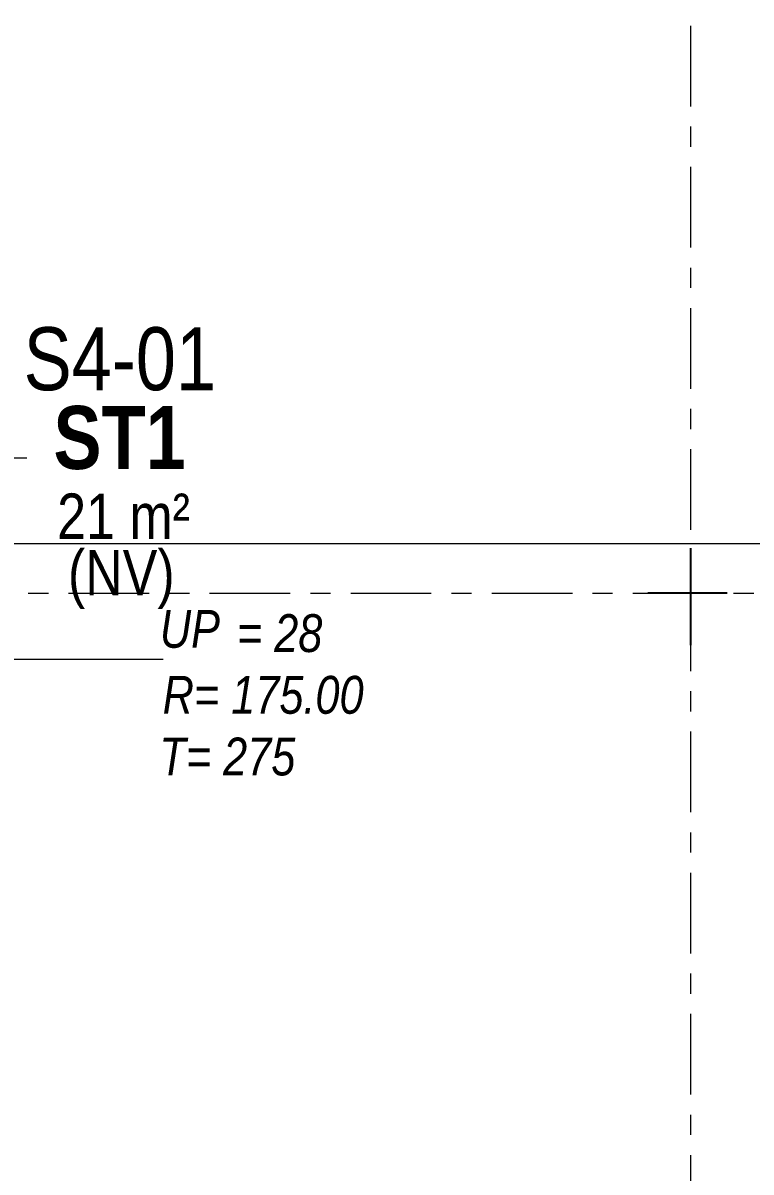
# Model space of a CAD drawing. Header units: millimetres. Extents: x 401980 to 1130603, y 21610 to 442280.
# Drawn here: x 935340 to 942565, y 156781 to 168176 of the extents above; entities that cross this region are included whole.
import ezdxf

# ---------------------------------------------------------------- set-up
doc = ezdxf.new("R2010")
doc.units = ezdxf.units.MM
doc.header["$LTSCALE"] = 100
doc.linetypes.add('IDA - Grid Line', pattern=[14, 8, -2, 2, -2])
doc.layers.get('Defpoints').update_dxf_attribs({"color": 8})
for name, color, linetype, lineweight in [('A-_ANOTTEXT_T', 8, 'Continuous', 9), ('A-_ROOMNAME_A', 8, 'Continuous', 9), ('S-_ANOTGRID_E-1', 8, 'IDA - Grid Line', 9), ('S-_STRC----_A-1', 8, 'Continuous', 9)]:
    doc.layers.add(name, color=color, linetype=linetype, lineweight=lineweight)
doc.layers.add('E-P-Iso-DB', color=1, linetype='Continuous')
doc.styles.add('Arial Narrow', font='ARIALN.TTF', dxfattribs={"height": 250})
doc.styles.add('Arial Narrow_3', font='ARIALN.TTF', dxfattribs={"height": 350})
doc.styles.add('Arial Narrow_B_4', font='ARIALNB.TTF', dxfattribs={"height": 500})
doc.styles.add('Arial Narrow_I', font='ARIALNI.TTF', dxfattribs={"height": 1.5})
doc.styles.add('Arial Narrow_I_1', font='ARIALNI.TTF', dxfattribs={"height": 375})

# ---------------------------------------------------------------- blocks, each defined once
blk = doc.blocks.new('Archi 3')
at = {"layer": 'A-_ANOTTEXT_T', "color": 8}
blk.add_line((934926, 163013), (943108, 163013), dxfattribs=at)
at = {"layer": 'A-_ROOMNAME_A', "color": 8}
blk.add_line((932943, 163864), (935378, 163864), dxfattribs=at)
blk.add_line((932943, 163864), (935378, 163864), dxfattribs=at)
at = {"layer": 'Defpoints', "color": 8}
for p, q in [((941964, 162968), (941964, 162007)), ((941964, 162968), (941964, 162007)), ((942327, 162521), (941540, 162521)), ((942327, 162521), (941540, 162521))]:
    blk.add_line(p, q, dxfattribs=at)
at = {"layer": 'S-_ANOTGRID_E-1', "color": 8}
for p, q in [((941964, 203149), (941964, 100314)), ((910592, 162521), (957417, 162521))]:
    blk.add_line(p, q, dxfattribs=at)
at = {"layer": 'S-_STRC----_A-1', "color": 8}
blk.add_line((934466, 161868), (936731, 161868), dxfattribs=at)
blk.add_line((934466, 161868), (936731, 161868), dxfattribs=at)
at = {"layer": 'A-_ROOMNAME_A', "color": 8}
for s, height, style, p in [('S4-01', 625, 'Arial Narrow', (935346, 164534)), ('S4-01', 625, 'Arial Narrow', (935346, 164534)), ('ST1', 625, 'Arial Narrow_B_4', (935642, 163753)), ('ST1', 625, 'Arial Narrow_B_4', (935642, 163753)), ('21 m²', 450, 'Arial Narrow_3', (935679, 163060)), ('21 m²', 450, 'Arial Narrow_3', (935679, 163060)), ('(NV)', 450, 'Arial Narrow_3', (935786, 162500)), ('(NV)', 450, 'Arial Narrow_3', (935786, 162500))]:
    blk.add_text(s, height=height, dxfattribs=dict(at, style=style)).set_placement(p)
at = {"layer": 'S-_STRC----_A-1', "color": 8}
for s, style, p in [('UP', 'Arial Narrow_I', (936698, 161980)), ('UP', 'Arial Narrow_I', (936698, 161980)), ('      = 28', 'Arial Narrow_I_1', (936746, 161938)), ('      = 28', 'Arial Narrow_I_1', (936746, 161938)), ('R= 175.00', 'Arial Narrow_I_1', (936726, 161326)), ('R= 175.00', 'Arial Narrow_I_1', (936726, 161326)), ('T= 275', 'Arial Narrow_I_1', (936693, 160714)), ('T= 275', 'Arial Narrow_I_1', (936693, 160714))]:
    blk.add_text(s, height=375, dxfattribs=dict(at, style=style)).set_placement(p)

msp = doc.modelspace()

# ---------------------------------------------------------------- block references
at = {"layer": 'E-P-Iso-DB', "color": 8}
msp.add_blockref('Archi 3', (0, 0), dxfattribs=at)

doc.saveas('drawing.dxf')
